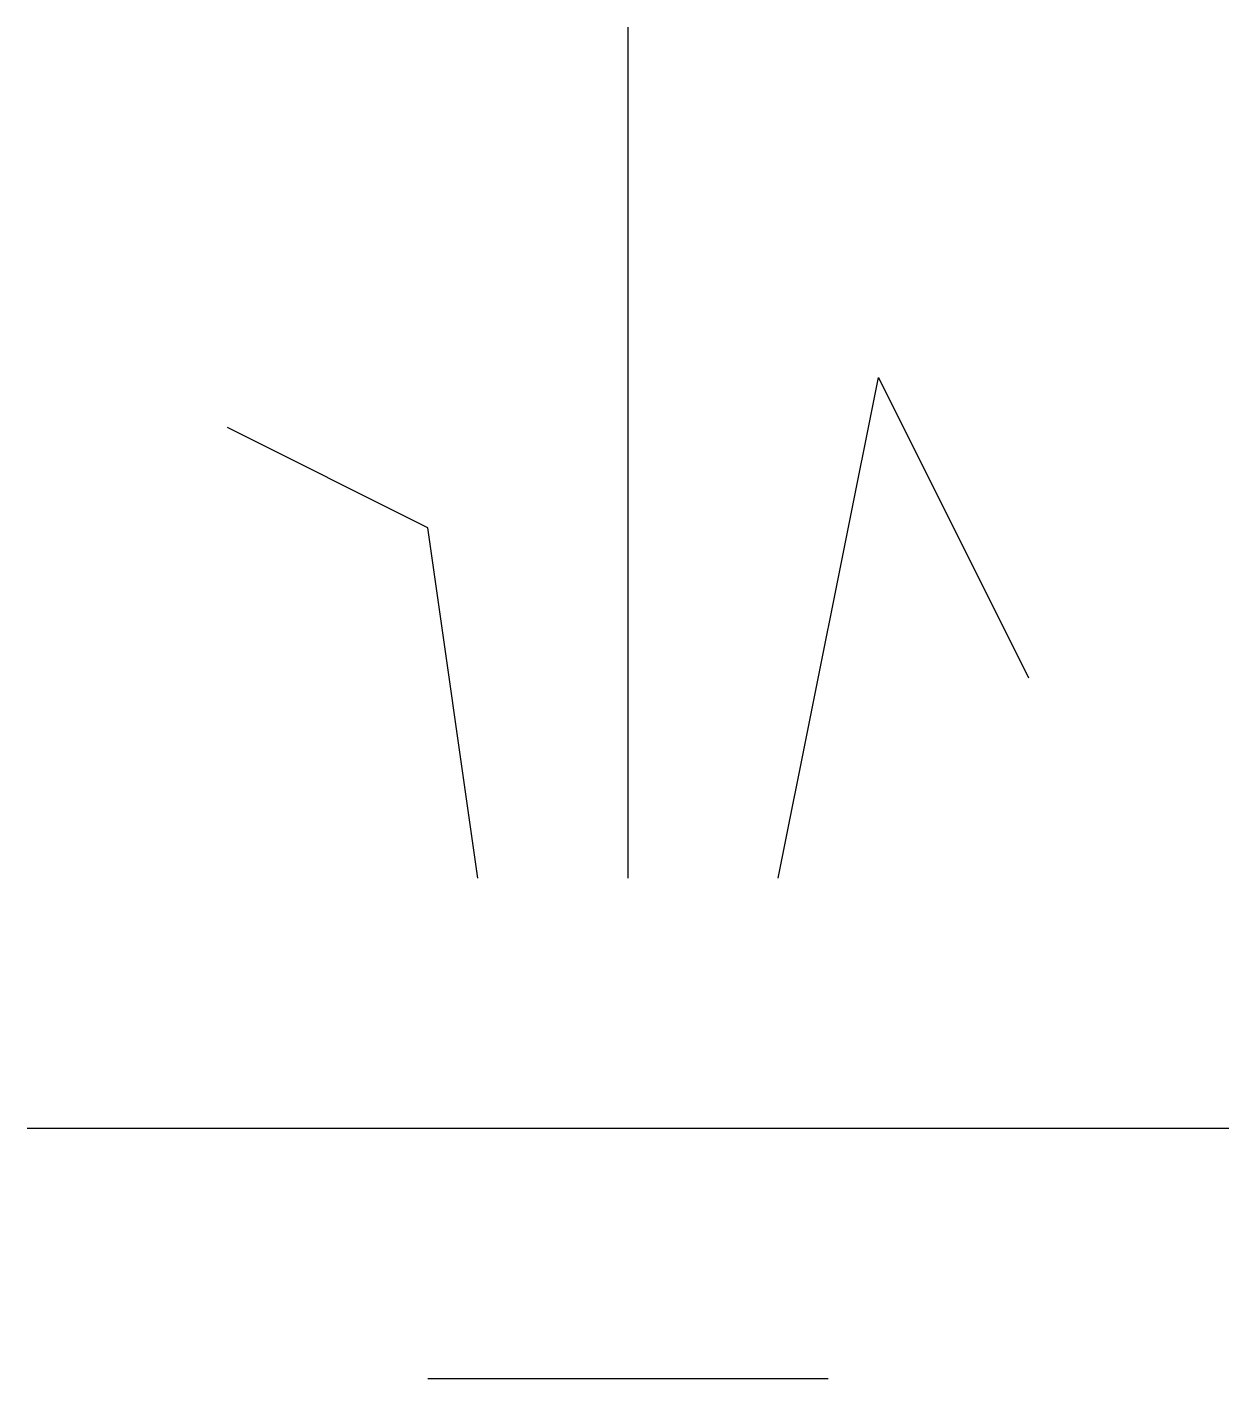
# Model space of a CAD drawing. Extents: x -1.2 to 1.2, y -1.35 to 1.35.
import ezdxf

# ---------------------------------------------------------------- set-up
doc = ezdxf.new("R2010")
doc.units = 0
doc.layers.get('0').update_dxf_attribs({"linetype": 'CONTINUOUS'})

msp = doc.modelspace()

# ---------------------------------------------------------------- linework, layer by layer
for p, q in [((0, -0.35), (0, 1.35)), ((0.3, -0.35), (0.5, 0.65)), ((0.5, 0.65), (0.8, 0.05)), ((-0.4, 0.35), (-0.8, 0.55)), ((-0.3, -0.35), (-0.4, 0.35)), ((1.2, -0.85), (-1.2, -0.85)), ((0.4, -1.35), (-0.4, -1.35))]:
    msp.add_line(p, q)

doc.saveas('drawing.dxf')
